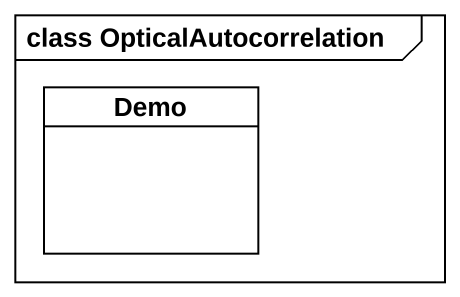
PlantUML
@startuml
mainframe class OpticalAutocorrelation
hide circle
hide empty members
class Demo
@enduml
